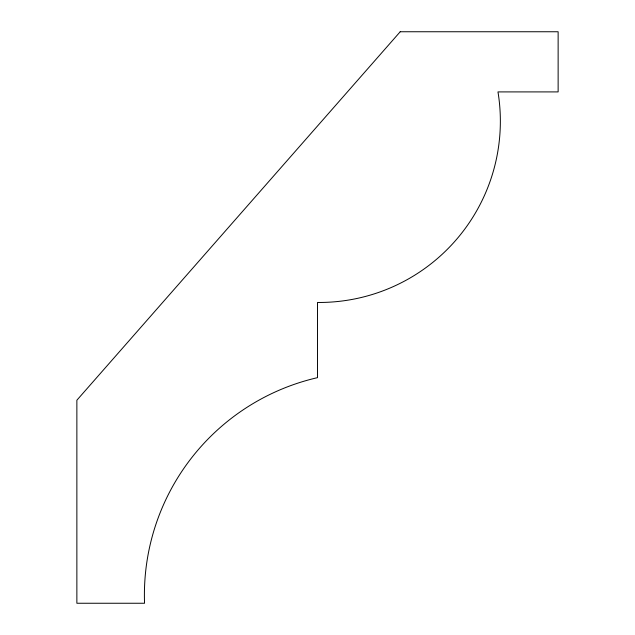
<?xml version="1.0" encoding="UTF-8"?>
<svg xmlns="http://www.w3.org/2000/svg" width="635" height="635" viewBox="0 0 635 635"><rect width="100%" height="100%" fill="white"/><g stroke="black" fill="none" stroke-linecap="round" stroke-linejoin="round"><path stroke-width="0.95" d="M400.217 31.75L76.867 400.217L76.867 603.25L144.55 603.25A223.076 223.076 0 0 1 317.5 377.658L317.5 302.458A181.245 181.245 0 0 0 497.975 91.908L558.133 91.908L558.133 31.75L400.217 31.75"/></g></svg>
